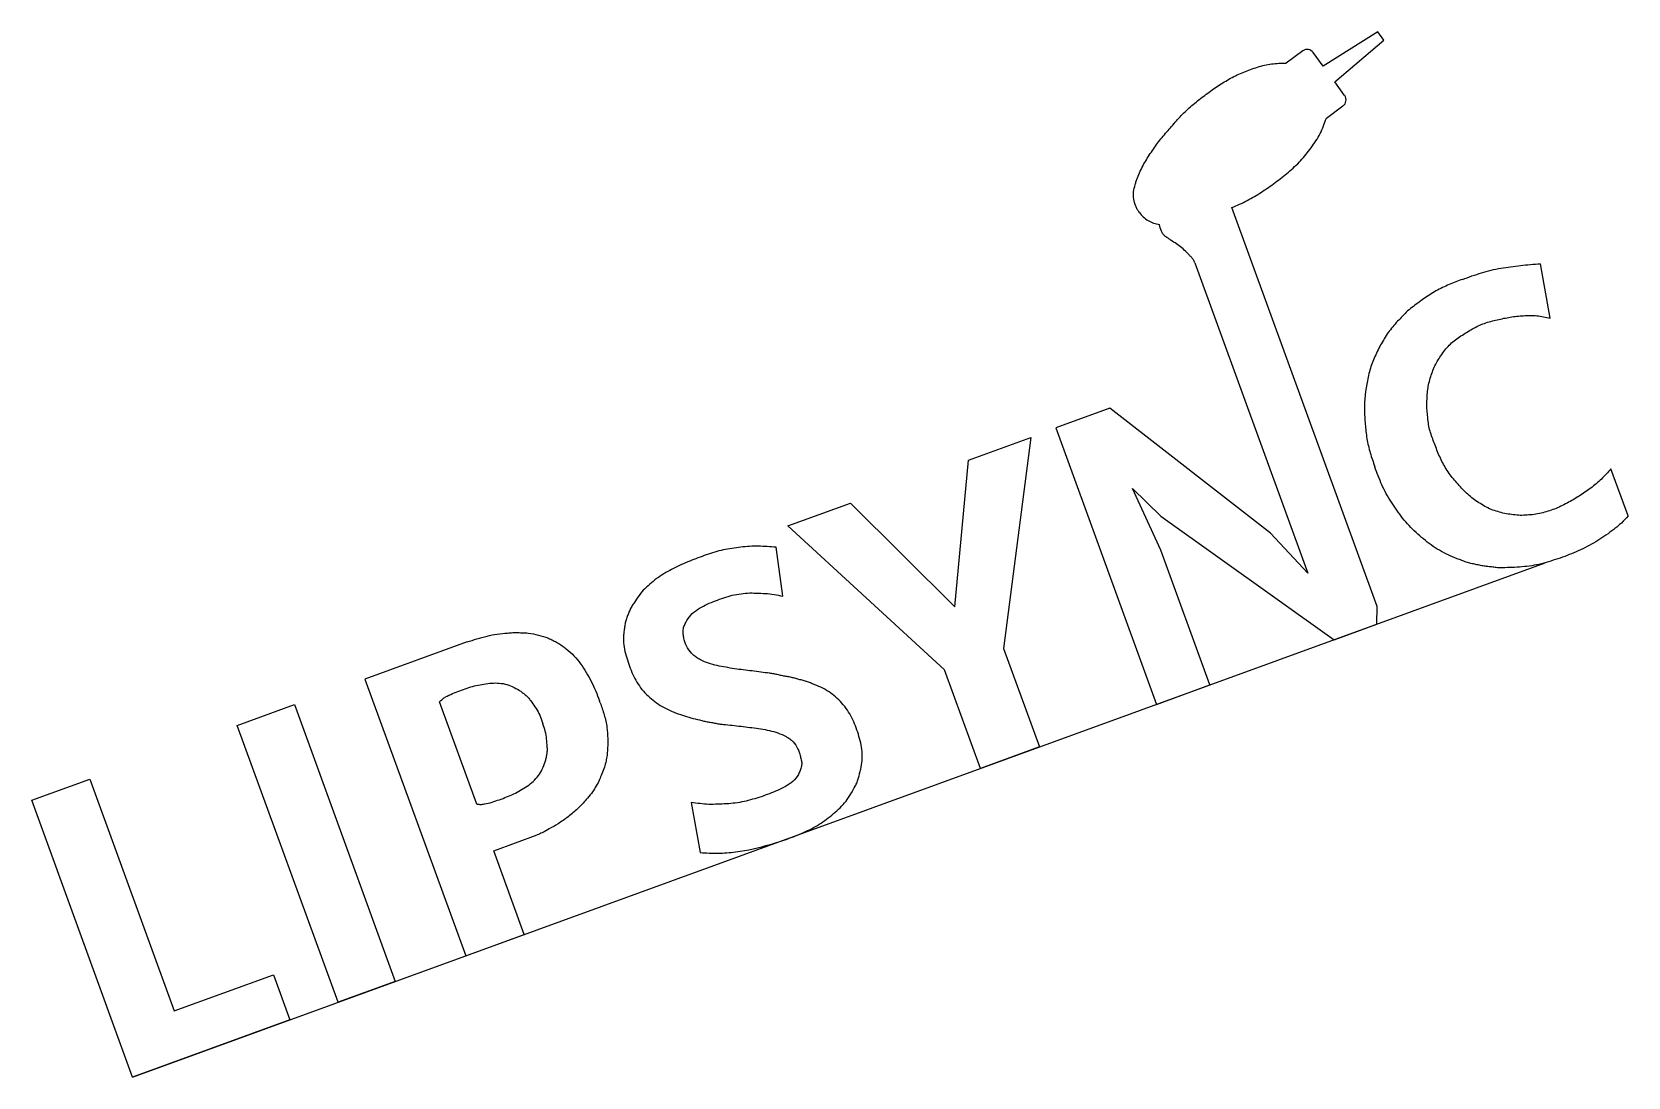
# Model space of a CAD drawing. Header units: millimetres. Extents: x 66.9 to 88.6, y -32.7 to -18.5.
import ezdxf

# ---------------------------------------------------------------- set-up
doc = ezdxf.new("R2010")
doc.units = ezdxf.units.MM
doc.layers.get('0').update_dxf_attribs({"linetype": 'CONTINUOUS'})

msp = doc.modelspace()

# ---------------------------------------------------------------- linework, layer by layer
for p, q in [((85.215, -18.523), (84.47, -18.987)), ((84.627, -19.203), (85.296, -18.635)), ((85.296, -18.635), (85.215, -18.523)), ((84.195, -18.781), (83.969, -18.946)), ((84.47, -18.987), (84.335, -18.802)), ((84.762, -19.388), (84.627, -19.203)), ((84.514, -19.693), (84.74, -19.527)), ((85.203, -26.326), (83.231, -20.908)), ((82.73, -21.658), (84.264, -25.872)), ((87.552, -22.408), (87.42, -21.671)), ((81.576, -23.632), (80.84, -23.9)), ((83.755, -25.327), (81.576, -23.632)), ((80.84, -23.9), (82.206, -27.653)), ((88.611, -25.094), (88.379, -24.455)), ((82.267, -25.56), (81.88, -24.723)), ((81.88, -24.723), (82.267, -25.1)), ((82.267, -25.1), (84.618, -26.775)), ((84.264, -25.872), (83.755, -25.327)), ((77.133, -26.186), (77.041, -25.519)), ((82.933, -27.389), (82.267, -25.56)), ((68.304, -32.713), (87.487, -25.731)), ((85.199, -26.564), (85.203, -26.326)), ((84.618, -26.775), (85.199, -26.564)), ((72.845, -26.805), (71.459, -27.309)), ((71.459, -27.309), (72.827, -31.067)), ((82.206, -27.653), (82.933, -27.389)), ((72.978, -29.007), (72.473, -27.619)), ((74.654, -27.63), (74.644, -27.603)), ((73.859, -27.876), (73.875, -27.919)), ((75.89, -28.986), (76.012, -29.666)), ((73.208, -29.64), (73.798, -29.425)), ((73.622, -30.777), (73.208, -29.64)), ((72.827, -31.067), (73.622, -30.777))]:
    msp.add_line(p, q)
for points in [[(79.817, -28.523), (79.329, -27.184), (77.203, -25.231), (78.053, -24.922), (79.471, -26.328), (79.654, -24.339), (80.503, -24.03), (80.13, -26.893), (80.617, -28.231)], [(71.87, -31.415), (71.093, -31.698), (69.725, -27.94), (70.503, -27.657)], [(70.44, -31.935), (68.304, -32.713), (66.936, -28.955), (67.723, -28.669), (68.868, -31.816), (70.218, -31.325)]]:
    msp.add_lwpolyline(points, close=True)
for centre, start, end in [((84.254, -18.861), 36.1195, 126.1195), ((84.682, -19.447), -53.8805, 36.1195)]:
    msp.add_arc(centre, 0.1, start, end)
for points, knots in [([(81.975, -20.973), (81.965, -20.96), (81.945, -20.934), (81.918, -20.873), (81.896, -20.793), (81.891, -20.693), (81.914, -20.613), (81.932, -20.549), (81.957, -20.488), (81.985, -20.411), (82.033, -20.324), (82.081, -20.237), (82.138, -20.156), (82.192, -20.073), (82.251, -19.994), (82.337, -19.893), (82.445, -19.768), (82.576, -19.621), (82.725, -19.489), (82.882, -19.369), (83.043, -19.254), (83.184, -19.168), (83.3, -19.105), (83.392, -19.067), (83.485, -19.033), (83.578, -19.001), (83.673, -18.972), (83.771, -18.958), (83.87, -18.947), (83.936, -18.946), (83.969, -18.946)], [0, 0, 0, 0, 0.0049465, 0.009895, 0.0197928, 0.0296675, 0.0395788, 0.0445214, 0.0494666, 0.0593693, 0.0692594, 0.0791557, 0.0890504, 0.0989514, 0.1088404, 0.118741, 0.13853, 0.1583253, 0.1781083, 0.1978984, 0.2176878, 0.2374789, 0.2473756, 0.2572705, 0.2671666, 0.2770653, 0.2869648, 0.2968563, 0.3067514, 0.3166481, 0.3166481, 0.3166481, 0.3166481]), ([(83.231, -20.908), (83.301, -20.878), (83.44, -20.818), (83.635, -20.701), (83.79, -20.591), (83.912, -20.501), (84.027, -20.403), (84.17, -20.277), (84.284, -20.125), (84.375, -20.004), (84.431, -19.905), (84.477, -19.8), (84.501, -19.729), (84.514, -19.693)], [0, 0, 0, 0, 0.0227385, 0.0454623, 0.0681959, 0.0795641, 0.0909317, 0.1136588, 0.1363846, 0.1477631, 0.159117, 0.1704864, 0.1818532, 0.1818532, 0.1818532, 0.1818532]), ([(81.975, -20.973), (81.992, -20.995), (82.025, -21.039), (82.094, -21.084), (82.167, -21.124), (82.222, -21.133), (82.249, -21.137)], [0, 0, 0, 0, 0.00818619, 0.01640757, 0.02462808, 0.03280987, 0.03280987, 0.03280987, 0.03280987]), ([(82.73, -21.658), (82.724, -21.644), (82.71, -21.617), (82.681, -21.582), (82.649, -21.549), (82.607, -21.506), (82.552, -21.454), (82.478, -21.401), (82.415, -21.359), (82.365, -21.325), (82.326, -21.301), (82.294, -21.269), (82.264, -21.214), (82.255, -21.168), (82.249, -21.137)], [0, 0, 0, 0, 0.00453611, 0.00906077, 0.01363226, 0.0181888, 0.02724151, 0.03632267, 0.04539941, 0.04993354, 0.05448584, 0.05898151, 0.06356581, 0.0729404, 0.0729404, 0.0729404, 0.0729404]), ([(86.365, -21.883), (86.449, -21.852), (86.619, -21.79), (86.882, -21.723), (87.106, -21.702), (87.285, -21.679), (87.375, -21.673), (87.42, -21.671)], [0, 0, 0, 0, 0.0270275, 0.054054, 0.0810833, 0.0946047, 0.1081202, 0.1081202, 0.1081202, 0.1081202]), ([(86.365, -21.883), (86.334, -21.894), (86.272, -21.918), (86.18, -21.953), (86.089, -21.993), (85.973, -22.056), (85.861, -22.125), (85.756, -22.206), (85.675, -22.263), (85.598, -22.326), (85.532, -22.4), (85.462, -22.469), (85.402, -22.548), (85.335, -22.622), (85.29, -22.711), (85.237, -22.794), (85.179, -22.913), (85.115, -23.065), (85.054, -23.322), (85.02, -23.586), (85.042, -23.849), (85.06, -24.047), (85.108, -24.239), (85.15, -24.364), (85.172, -24.427)], [0, 0, 0, 0, 0.0098981, 0.0197998, 0.0296884, 0.0395891, 0.0593746, 0.0692658, 0.0791741, 0.0890495, 0.0989572, 0.1088492, 0.1187485, 0.1286335, 0.1385376, 0.1484288, 0.1583251, 0.1781008, 0.1978922, 0.2374121, 0.2572032, 0.2769901, 0.2967795, 0.3165737, 0.3165737, 0.3165737, 0.3165737]), ([(85.983, -24.113), (85.961, -24.057), (85.929, -23.972), (85.9, -23.854), (85.89, -23.734), (85.876, -23.613), (85.882, -23.493), (85.888, -23.372), (85.922, -23.224), (85.983, -23.053), (86.08, -22.899), (86.192, -22.755), (86.341, -22.649), (86.495, -22.554), (86.658, -22.474), (86.835, -22.43), (86.982, -22.399), (87.102, -22.382), (87.192, -22.377), (87.283, -22.37), (87.373, -22.375), (87.462, -22.392), (87.522, -22.403), (87.552, -22.408)], [0, 0, 0, 0, 0.0181329, 0.0271625, 0.03623, 0.0543441, 0.0634045, 0.0724776, 0.0905657, 0.108656, 0.1267725, 0.1448802, 0.1629769, 0.1810805, 0.1991786, 0.2172961, 0.2354096, 0.2444657, 0.2535209, 0.2625842, 0.2716339, 0.2806929, 0.2897502, 0.2897502, 0.2897502, 0.2897502]), ([(88.379, -24.455), (88.336, -24.502), (88.252, -24.597), (88.105, -24.719), (87.948, -24.826), (87.785, -24.923), (87.641, -24.992), (87.521, -25.032), (87.43, -25.058), (87.336, -25.078), (87.241, -25.082), (87.146, -25.09), (87.052, -25.077), (86.957, -25.069), (86.865, -25.042), (86.773, -25.017), (86.686, -24.978), (86.606, -24.927), (86.524, -24.879), (86.452, -24.816), (86.381, -24.753), (86.319, -24.681), (86.232, -24.588), (86.138, -24.46), (86.049, -24.291), (86.005, -24.172), (85.983, -24.113)], [0, 0, 0, 0, 0.0190133, 0.0380179, 0.057025, 0.0760352, 0.0950379, 0.1045391, 0.1140631, 0.1235618, 0.1330648, 0.1425715, 0.1520797, 0.1615953, 0.1710888, 0.1806039, 0.1901018, 0.199608, 0.2091107, 0.2186203, 0.2281215, 0.2376286, 0.2471411, 0.2661414, 0.285134, 0.3041459, 0.3041459, 0.3041459, 0.3041459]), ([(88.611, -25.094), (88.582, -25.127), (88.538, -25.178), (88.47, -25.234), (88.402, -25.292), (88.312, -25.356), (88.2, -25.429), (88.086, -25.498), (87.926, -25.573), (87.763, -25.644), (87.593, -25.697), (87.467, -25.739), (87.336, -25.766), (87.204, -25.785), (87.071, -25.794), (86.961, -25.796), (86.872, -25.8), (86.805, -25.795), (86.74, -25.785), (86.673, -25.778), (86.608, -25.768), (86.543, -25.752), (86.477, -25.742), (86.413, -25.724), (86.352, -25.698), (86.268, -25.668), (86.166, -25.623), (86.047, -25.564), (85.936, -25.49), (85.832, -25.408), (85.731, -25.321), (85.637, -25.226), (85.548, -25.127), (85.472, -25.018), (85.397, -24.908), (85.326, -24.795), (85.248, -24.635), (85.202, -24.51), (85.172, -24.427)], [0, 0, 0, 0, 0.0132954, 0.019955, 0.0266159, 0.0399131, 0.0532234, 0.0665309, 0.0798362, 0.1064479, 0.1197572, 0.133068, 0.1463728, 0.159681, 0.1729861, 0.1863009, 0.1929575, 0.1995963, 0.20626, 0.2129218, 0.2195657, 0.2262221, 0.2328897, 0.239522, 0.246187, 0.2528412, 0.2661442, 0.2794494, 0.29276, 0.3060682, 0.3193789, 0.3326857, 0.3459893, 0.3592993, 0.3726081, 0.3859137, 0.399226, 0.425841, 0.425841, 0.425841, 0.425841]), ([(77.041, -25.519), (76.961, -25.513), (76.841, -25.505), (76.681, -25.506), (76.562, -25.518), (76.443, -25.535), (76.324, -25.555), (76.208, -25.584), (76.056, -25.637), (75.868, -25.706), (75.648, -25.803), (75.44, -25.923), (75.285, -26.052), (75.177, -26.171), (75.126, -26.257), (75.08, -26.323), (75.053, -26.377), (75.031, -26.433), (75.01, -26.489), (74.993, -26.547), (74.983, -26.606), (74.976, -26.666), (74.965, -26.745), (74.969, -26.846), (75.005, -27.002), (75.067, -27.193), (75.158, -27.373), (75.257, -27.499), (75.348, -27.578), (75.441, -27.655), (75.548, -27.71), (75.657, -27.762), (75.77, -27.801), (75.884, -27.839), (75.983, -27.859), (76.06, -27.88), (76.119, -27.892), (76.178, -27.9), (76.237, -27.913), (76.296, -27.923), (76.376, -27.929), (76.476, -27.939), (76.595, -27.955), (76.714, -27.968), (76.833, -27.986), (76.951, -28.006), (77.068, -28.038), (77.159, -28.078), (77.229, -28.119), (77.288, -28.173), (77.332, -28.242), (77.362, -28.316), (77.374, -28.375), (77.391, -28.433), (77.389, -28.494), (77.368, -28.551), (77.339, -28.626), (77.271, -28.703), (77.171, -28.77), (77.026, -28.84), (76.838, -28.909), (76.646, -28.966), (76.488, -28.995), (76.368, -29.004), (76.249, -29.008), (76.128, -29.015), (76.009, -29.001), (75.929, -28.991), (75.89, -28.986)], [0, 0, 0, 0, 0.0240081, 0.0360116, 0.048025, 0.0600339, 0.0720496, 0.0840446, 0.0960593, 0.1201024, 0.1441073, 0.1681199, 0.192117, 0.2041299, 0.2161388, 0.2221446, 0.228133, 0.2341545, 0.2401816, 0.246175, 0.2521706, 0.2581949, 0.2642087, 0.2761834, 0.288208, 0.3122148, 0.3362117, 0.3482164, 0.3602198, 0.3722418, 0.3842407, 0.3962523, 0.4082602, 0.4202661, 0.432279, 0.4382874, 0.4442856, 0.4502927, 0.4563014, 0.4622992, 0.4683019, 0.4803137, 0.4923228, 0.5043308, 0.5163415, 0.5283502, 0.540357, 0.5523706, 0.5583798, 0.5643811, 0.5763742, 0.582369, 0.5883725, 0.5944248, 0.600348, 0.6064266, 0.6124221, 0.6244034, 0.6363999, 0.6484084, 0.6724349, 0.6964456, 0.7084553, 0.7204635, 0.7324723, 0.7444884, 0.7564866, 0.7684978, 0.7684978, 0.7684978, 0.7684978]), ([(76.012, -29.666), (76.092, -29.67), (76.252, -29.68), (76.573, -29.653), (76.887, -29.581), (77.192, -29.484), (77.417, -29.396), (77.633, -29.288), (77.791, -29.163), (77.912, -29.058), (77.994, -28.969), (78.059, -28.867), (78.108, -28.78), (78.144, -28.708), (78.162, -28.65), (78.176, -28.592), (78.196, -28.514), (78.211, -28.415), (78.215, -28.294), (78.192, -28.175), (78.149, -28.02), (78.093, -27.869), (78.012, -27.73), (77.935, -27.637), (77.853, -27.548), (77.755, -27.478), (77.65, -27.418), (77.556, -27.383), (77.482, -27.35), (77.425, -27.332), (77.366, -27.319), (77.308, -27.303), (77.25, -27.286), (77.191, -27.276), (77.131, -27.267), (77.073, -27.253), (77.014, -27.239), (76.935, -27.227), (76.835, -27.217), (76.716, -27.199), (76.597, -27.185), (76.477, -27.17), (76.319, -27.142), (76.161, -27.113), (76.03, -27.059), (75.962, -27.017), (75.897, -26.969), (75.836, -26.887), (75.795, -26.795), (75.782, -26.715), (75.776, -26.655), (75.788, -26.595), (75.825, -26.523), (75.877, -26.436), (75.974, -26.362), (76.08, -26.304), (76.19, -26.257), (76.303, -26.215), (76.417, -26.176), (76.536, -26.154), (76.655, -26.138), (76.776, -26.143), (76.896, -26.147), (77.016, -26.156), (77.094, -26.176), (77.133, -26.186)], [0, 0, 0, 0, 0.024061, 0.0481251, 0.0962251, 0.1202929, 0.1443607, 0.1684353, 0.1924922, 0.2045303, 0.2165743, 0.2286059, 0.2406477, 0.2466648, 0.2526682, 0.2587022, 0.2647251, 0.2767462, 0.2887814, 0.3008077, 0.3128689, 0.3369207, 0.3489645, 0.3609898, 0.3730284, 0.3850548, 0.3970865, 0.4091204, 0.4151419, 0.4211449, 0.427171, 0.4331965, 0.4392088, 0.4452199, 0.4512415, 0.4572614, 0.4632775, 0.4692886, 0.4813308, 0.4933638, 0.5053984, 0.5174329, 0.5294663, 0.5535233, 0.5655386, 0.5715695, 0.5775948, 0.5896062, 0.6015907, 0.6076381, 0.6137036, 0.6196557, 0.6257249, 0.637735, 0.6497665, 0.6618031, 0.6738337, 0.6858709, 0.6979074, 0.7099317, 0.7219739, 0.7340025, 0.7460393, 0.7580615, 0.7700977, 0.7700977, 0.7700977, 0.7700977]), ([(72.845, -26.805), (72.935, -26.777), (73.07, -26.736), (73.254, -26.695), (73.371, -26.688), (73.465, -26.677), (73.536, -26.678), (73.606, -26.682), (73.7, -26.683), (73.815, -26.711), (73.929, -26.742), (74.013, -26.785), (74.075, -26.818), (74.136, -26.855), (74.21, -26.914), (74.299, -26.991), (74.39, -27.1), (74.463, -27.22), (74.534, -27.342), (74.593, -27.471), (74.627, -27.559), (74.644, -27.603)], [0, 0, 0, 0, 0.0282232, 0.0423422, 0.0564601, 0.063523, 0.0705693, 0.0776352, 0.0846892, 0.0988069, 0.1129165, 0.11997, 0.1270369, 0.134085, 0.1411542, 0.1552633, 0.1693851, 0.1834937, 0.197603, 0.2117237, 0.2258385, 0.2258385, 0.2258385, 0.2258385]), ([(72.473, -27.619), (72.485, -27.606), (72.509, -27.58), (72.568, -27.543), (72.647, -27.505), (72.746, -27.467), (72.844, -27.432), (72.945, -27.401), (73.048, -27.382), (73.152, -27.364), (73.257, -27.361), (73.362, -27.373), (73.461, -27.409), (73.537, -27.452), (73.596, -27.49), (73.636, -27.525), (73.675, -27.56), (73.718, -27.615), (73.768, -27.687), (73.824, -27.776), (73.848, -27.842), (73.859, -27.876)], [0, 0, 0, 0, 0.0052429, 0.0104962, 0.0210019, 0.0314987, 0.0419994, 0.0524953, 0.0629852, 0.0734893, 0.0839755, 0.0944692, 0.1049458, 0.115443, 0.1206859, 0.1259376, 0.131188, 0.1364321, 0.1469297, 0.1574299, 0.1679217, 0.1679217, 0.1679217, 0.1679217]), ([(74.654, -27.63), (74.673, -27.685), (74.71, -27.795), (74.749, -27.958), (74.757, -28.124), (74.754, -28.258), (74.745, -28.366), (74.727, -28.446), (74.705, -28.531), (74.668, -28.613), (74.635, -28.7), (74.587, -28.78), (74.534, -28.867), (74.449, -28.962), (74.35, -29.074), (74.218, -29.18), (74.09, -29.271), (73.971, -29.339), (73.877, -29.392), (73.821, -29.415), (73.798, -29.425)], [0, 0, 0, 0, 0.017432, 0.0348919, 0.0500377, 0.0671337, 0.0750278, 0.0826298, 0.0917475, 0.1012484, 0.1096122, 0.1195303, 0.1291617, 0.1401629, 0.1575045, 0.174201, 0.1907056, 0.2045209, 0.2154147, 0.2228162, 0.2228162, 0.2228162, 0.2228162]), ([(72.978, -29.007), (72.995, -29.009), (73.03, -29.013), (73.1, -29.004), (73.185, -28.982), (73.284, -28.947), (73.383, -28.911), (73.48, -28.87), (73.571, -28.819), (73.662, -28.765), (73.744, -28.7), (73.817, -28.623), (73.87, -28.532), (73.901, -28.45), (73.921, -28.383), (73.93, -28.331), (73.937, -28.279), (73.934, -28.209), (73.926, -28.122), (73.912, -28.018), (73.887, -27.952), (73.875, -27.919)], [0, 0, 0, 0, 0.0052429, 0.0104962, 0.0210019, 0.0314987, 0.0419994, 0.0524953, 0.0629852, 0.0734893, 0.0839755, 0.0944692, 0.1049458, 0.115443, 0.1206859, 0.1259376, 0.131188, 0.1364321, 0.1469297, 0.1574299, 0.1679217, 0.1679217, 0.1679217, 0.1679217])]:
    msp.add_open_spline(points, degree=3, knots=knots)

doc.saveas('drawing.dxf')
